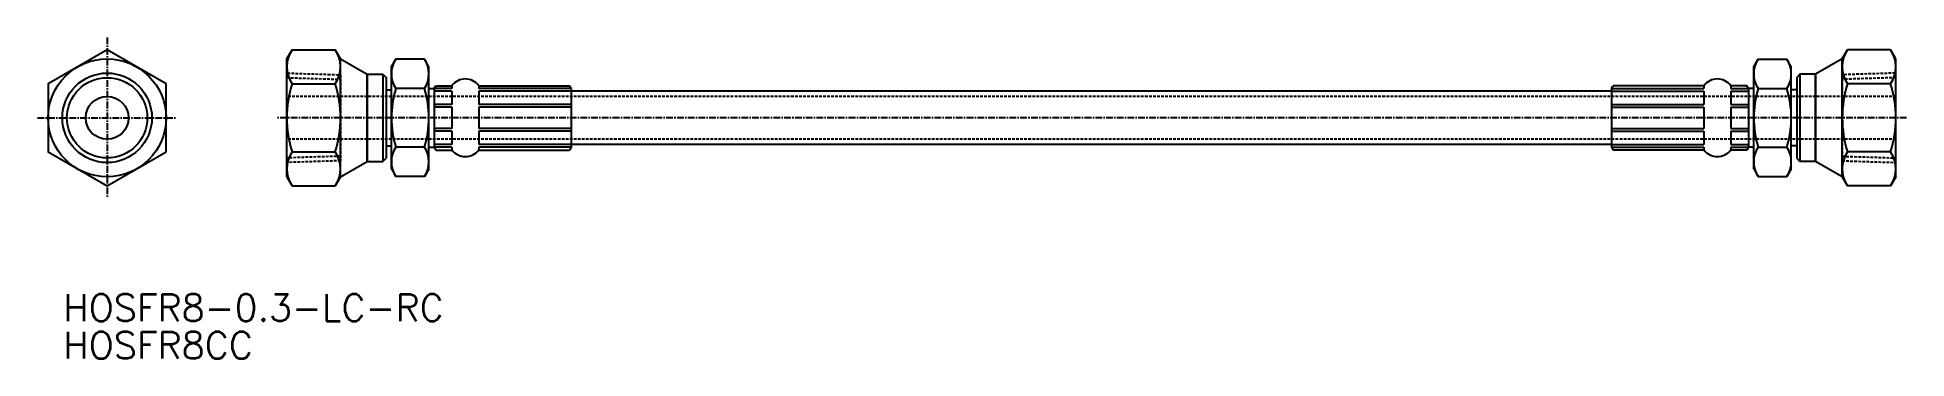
# Model space of a CAD drawing. Extents: x 39 to 387, y 104 to 163.
import ezdxf
from ezdxf.enums import TextEntityAlignment as Align

# ---------------------------------------------------------------- set-up
doc = ezdxf.new("R2010")
doc.units = 0
doc.linetypes.add('CENTER', pattern=[2, 1.25, -0.25, 0.25, -0.25])
doc.linetypes.add('DASHED', pattern=[0.75, 0.5, -0.25])
doc.layers.get('0').update_dxf_attribs({"linetype": 'CONTINUOUS'})
doc.layers.add('CENTER', color=1, linetype='CENTER')
doc.styles.get("Standard").update_dxf_attribs({"font": 'txt.shx', "bigfont": 'extfont.shx'})

msp = doc.modelspace()

# ---------------------------------------------------------------- linework, layer by layer
at = {"color": 7, "linetype": 'CONTINUOUS'}
for p, q in [((85.24, 159.48), (86.22, 161.19)), ((86.22, 161.19), (94.26, 161.19)), ((95.24, 159.48), (94.26, 161.19)), ((375.24, 159.48), (376.22, 161.19)), ((384.26, 161.19), (376.22, 161.19)), ((385.24, 159.48), (384.26, 161.19)), ((85.24, 137.48), (85.24, 159.48)), ((95.24, 137.48), (95.24, 159.48)), ((95.24, 159.48), (100.24, 156.6)), ((104.74, 157.98), (105.59, 159.45)), ((104.74, 138.98), (104.74, 157.98)), ((110.89, 159.45), (105.59, 159.45)), ((111.74, 157.98), (110.89, 159.45)), ((111.74, 138.98), (111.74, 157.98)), ((358.74, 157.98), (359.59, 159.45)), ((358.74, 138.98), (358.74, 157.98)), ((359.59, 159.45), (364.89, 159.45)), ((365.74, 157.98), (364.89, 159.45)), ((365.74, 138.98), (365.74, 157.98)), ((375.24, 159.48), (370.24, 156.6)), ((375.24, 137.48), (375.24, 159.48)), ((385.24, 137.48), (385.24, 159.48)), ((86.22, 154.84), (94.26, 154.84)), ((100.24, 156.6), (100.24, 140.35)), ((100.24, 156.6), (103.16, 156.6)), ((100.24, 140.35), (100.24, 156.6)), ((103.16, 156.6), (103.74, 156.02)), ((103.16, 156.6), (103.16, 140.35)), ((103.74, 156.02), (103.74, 140.93)), ((103.74, 153.73), (104.74, 153.73)), ((110.89, 153.97), (105.59, 153.97)), ((111.74, 153.98), (112.74, 153.98)), ((112.74, 153.98), (113.03, 154.48)), ((116.03, 153.98), (112.74, 153.98)), ((112.74, 153.98), (112.74, 142.98)), ((116.03, 153.48), (112.74, 153.48)), ((113.03, 154.48), (116.03, 154.48)), ((116.03, 154.48), (116.03, 153.98)), ((116.03, 153.48), (116.03, 150.98)), ((121.03, 154.48), (137.95, 154.48)), ((121.03, 154.48), (121.03, 153.98)), ((138.24, 153.98), (121.03, 153.98)), ((121.03, 153.48), (121.03, 150.98)), ((138.24, 153.48), (121.03, 153.48)), ((138.24, 153.98), (137.95, 154.48)), ((138.24, 153.98), (138.24, 142.98)), ((332.24, 153.48), (138.24, 153.48)), ((332.24, 153.98), (332.53, 154.48)), ((332.24, 153.98), (332.24, 142.98)), ((332.24, 153.98), (349.45, 153.98)), ((332.24, 153.48), (349.45, 153.48)), ((349.45, 154.48), (332.53, 154.48)), ((349.45, 154.48), (349.45, 153.98)), ((349.45, 153.48), (349.45, 150.98)), ((357.45, 154.48), (354.45, 154.48)), ((354.45, 154.48), (354.45, 153.98)), ((354.45, 153.98), (357.74, 153.98)), ((354.45, 153.48), (357.74, 153.48)), ((354.45, 153.48), (354.45, 150.98)), ((357.74, 153.98), (357.45, 154.48)), ((358.74, 153.98), (357.74, 153.98)), ((357.74, 153.98), (357.74, 142.98)), ((359.59, 153.97), (364.89, 153.97)), ((366.74, 153.73), (365.74, 153.73)), ((367.32, 156.6), (366.74, 156.02)), ((366.74, 156.02), (366.74, 140.93)), ((370.24, 156.6), (367.32, 156.6)), ((367.32, 156.6), (367.32, 140.35)), ((370.24, 140.35), (370.24, 156.6)), ((370.24, 156.6), (370.24, 140.35)), ((384.26, 154.84), (376.22, 154.84)), ((116.03, 150.98), (112.74, 150.98)), ((116.03, 150.48), (112.74, 150.48)), ((116.03, 150.48), (116.03, 146.48)), ((138.24, 150.98), (121.03, 150.98)), ((121.03, 150.48), (121.03, 146.48)), ((138.24, 150.48), (121.03, 150.48)), ((332.24, 150.98), (349.45, 150.98)), ((332.24, 150.48), (349.45, 150.48)), ((349.45, 150.48), (349.45, 146.48)), ((354.45, 150.98), (357.74, 150.98)), ((354.45, 150.48), (357.74, 150.48)), ((354.45, 150.48), (354.45, 146.48)), ((116.03, 146.48), (112.74, 146.48)), ((138.24, 146.48), (121.03, 146.48)), ((332.24, 146.48), (349.45, 146.48)), ((354.45, 146.48), (357.74, 146.48)), ((103.74, 143.23), (104.74, 143.23)), ((110.89, 143), (105.59, 143)), ((111.74, 142.98), (112.74, 142.98)), ((116.03, 145.98), (112.74, 145.98)), ((116.03, 143.48), (112.74, 143.48)), ((116.03, 142.98), (112.74, 142.98)), ((112.74, 142.98), (113.03, 142.48)), ((116.03, 145.98), (116.03, 143.48)), ((116.03, 142.98), (116.03, 142.48)), ((121.03, 145.98), (121.03, 143.48)), ((138.24, 145.98), (121.03, 145.98)), ((138.24, 143.48), (121.03, 143.48)), ((121.03, 142.98), (121.03, 142.48)), ((138.24, 142.98), (121.03, 142.98)), ((138.24, 142.98), (137.95, 142.48)), ((332.24, 143.48), (138.24, 143.48)), ((332.24, 145.98), (349.45, 145.98)), ((332.24, 143.48), (349.45, 143.48)), ((332.24, 142.98), (332.53, 142.48)), ((332.24, 142.98), (349.45, 142.98)), ((349.45, 145.98), (349.45, 143.48)), ((349.45, 142.98), (349.45, 142.48)), ((354.45, 145.98), (357.74, 145.98)), ((354.45, 145.98), (354.45, 143.48)), ((354.45, 143.48), (357.74, 143.48)), ((354.45, 142.98), (357.74, 142.98)), ((354.45, 142.98), (354.45, 142.48)), ((357.74, 142.98), (357.45, 142.48)), ((358.74, 142.98), (357.74, 142.98)), ((359.59, 143), (364.89, 143)), ((366.74, 143.23), (365.74, 143.23)), ((86.22, 142.13), (94.26, 142.13)), ((95.24, 137.46), (100.24, 140.35)), ((100.24, 140.35), (103.16, 140.35)), ((103.16, 140.35), (103.74, 140.93)), ((113.03, 142.48), (116.03, 142.48)), ((121.03, 142.48), (137.95, 142.48)), ((349.45, 142.48), (332.53, 142.48)), ((357.45, 142.48), (354.45, 142.48)), ((367.32, 140.35), (366.74, 140.93)), ((370.24, 140.35), (367.32, 140.35)), ((375.24, 137.46), (370.24, 140.35)), ((384.26, 142.13), (376.22, 142.13)), ((85.24, 137.48), (86.22, 135.78)), ((95.24, 137.48), (94.26, 135.78)), ((104.74, 138.98), (105.59, 137.52)), ((110.89, 137.52), (105.59, 137.52)), ((111.74, 138.98), (110.89, 137.52)), ((358.74, 138.98), (359.59, 137.52)), ((359.59, 137.52), (364.89, 137.52)), ((365.74, 138.98), (364.89, 137.52)), ((375.24, 137.48), (376.22, 135.78)), ((385.24, 137.48), (384.26, 135.78)), ((86.22, 135.78), (94.26, 135.78)), ((384.26, 135.78), (376.22, 135.78))]:
    msp.add_line(p, q, dxfattribs=at)
at = {"color": 3, "linetype": 'DASHED'}
for p, q in [((85.36, 156.83), (95.24, 156.52)), ((385.11, 156.83), (375.24, 156.52)), ((85.24, 155.98), (95.24, 155.67)), ((95.24, 156.52), (95.24, 140.47)), ((375.24, 156.52), (375.24, 140.47)), ((385.24, 155.98), (375.24, 155.67)), ((385.24, 152.48), (85.24, 152.48)), ((385.24, 144.48), (85.24, 144.48)), ((95.24, 141.32), (85.24, 141.01)), ((95.24, 140.47), (85.37, 140.16)), ((375.24, 141.32), (385.24, 141.01)), ((375.24, 140.47), (385.11, 140.16))]:
    msp.add_line(p, q, dxfattribs=at)
at = {"color": 7, "linetype": 'CONTINUOUS'}
msp.add_lwpolyline([(62.74, 142.13), (62.74, 154.84), (51.74, 161.19), (40.74, 154.84), (40.74, 142.13), (51.74, 135.78)], close=True, dxfattribs=at)
for radius in [11, 8.35, 4]:
    msp.add_circle((51.74, 148.48), radius, dxfattribs=at)
at = {"color": 3, "linetype": 'CONTINUOUS'}
msp.add_circle((51.74, 148.48), 7.49, dxfattribs=at)
at = {"color": 7, "linetype": 'CONTINUOUS'}
for centre, radius, start, end in [((90.86, 158.01), 5.62, 145.6158, 214.3842), ((89.62, 158.01), 5.62, 325.6158, 34.3842), ((380.86, 158.01), 5.62, 145.6158, 214.3842), ((379.62, 158.01), 5.62, 325.6158, 34.3842), ((109.59, 156.71), 4.86, 145.6158, 214.3842), ((106.88, 156.71), 4.86, 325.6158, 34.3842), ((363.59, 156.71), 4.86, 145.6158, 214.3842), ((360.88, 156.71), 4.86, 325.6158, 34.3842), ((106.26, 148.48), 21.02, 162.412, 197.588), ((74.22, 148.48), 21.02, 342.412, 17.588), ((122.89, 148.48), 18.15, 162.412, 197.588), ((93.59, 148.48), 18.15, 342.412, 17.588), ((118.53, 152.61), 3.12, 36.8699, 143.1301), ((351.95, 152.61), 3.12, 36.8699, 143.1301), ((376.89, 148.48), 18.15, 162.412, 197.588), ((347.59, 148.48), 18.15, 342.412, 17.588), ((396.26, 148.48), 21.02, 162.412, 197.588), ((364.22, 148.48), 21.02, 342.412, 17.588), ((109.59, 140.26), 4.86, 145.6158, 214.3842), ((106.88, 140.26), 4.86, 325.6158, 34.3842), ((363.59, 140.26), 4.86, 145.6158, 214.3842), ((360.88, 140.26), 4.86, 325.6158, 34.3842), ((90.86, 138.96), 5.62, 145.6158, 214.3842), ((89.62, 138.96), 5.62, 325.6158, 34.3842), ((118.53, 144.36), 3.12, 216.8699, 323.1301), ((351.95, 144.36), 3.12, 216.8699, 323.1301), ((380.86, 138.96), 5.62, 145.6158, 214.3842), ((379.62, 138.96), 5.62, 325.6158, 34.3842)]:
    msp.add_arc(centre, radius, start, end, dxfattribs=at)
at = {"layer": 'CENTER', "color": 1, "linetype": 'CENTER'}
for p, q in [((51.74, 163.5), (51.74, 133.47)), ((38.74, 148.48), (64.74, 148.48)), ((387.24, 148.48), (83.24, 148.48))]:
    msp.add_line(p, q, dxfattribs=at)

# ---------------------------------------------------------------- texts
at = {"color": 7, "linetype": 'CONTINUOUS'}
for s, p in [('HOSFR8-0.3-LC-RC', (43.57, 113.06)), ('HOSFR8CC', (43.57, 106.06))]:
    msp.add_text(s, height=5, dxfattribs=at).set_placement(p, align=Align.MIDDLE_LEFT)

doc.saveas('drawing.dxf')
